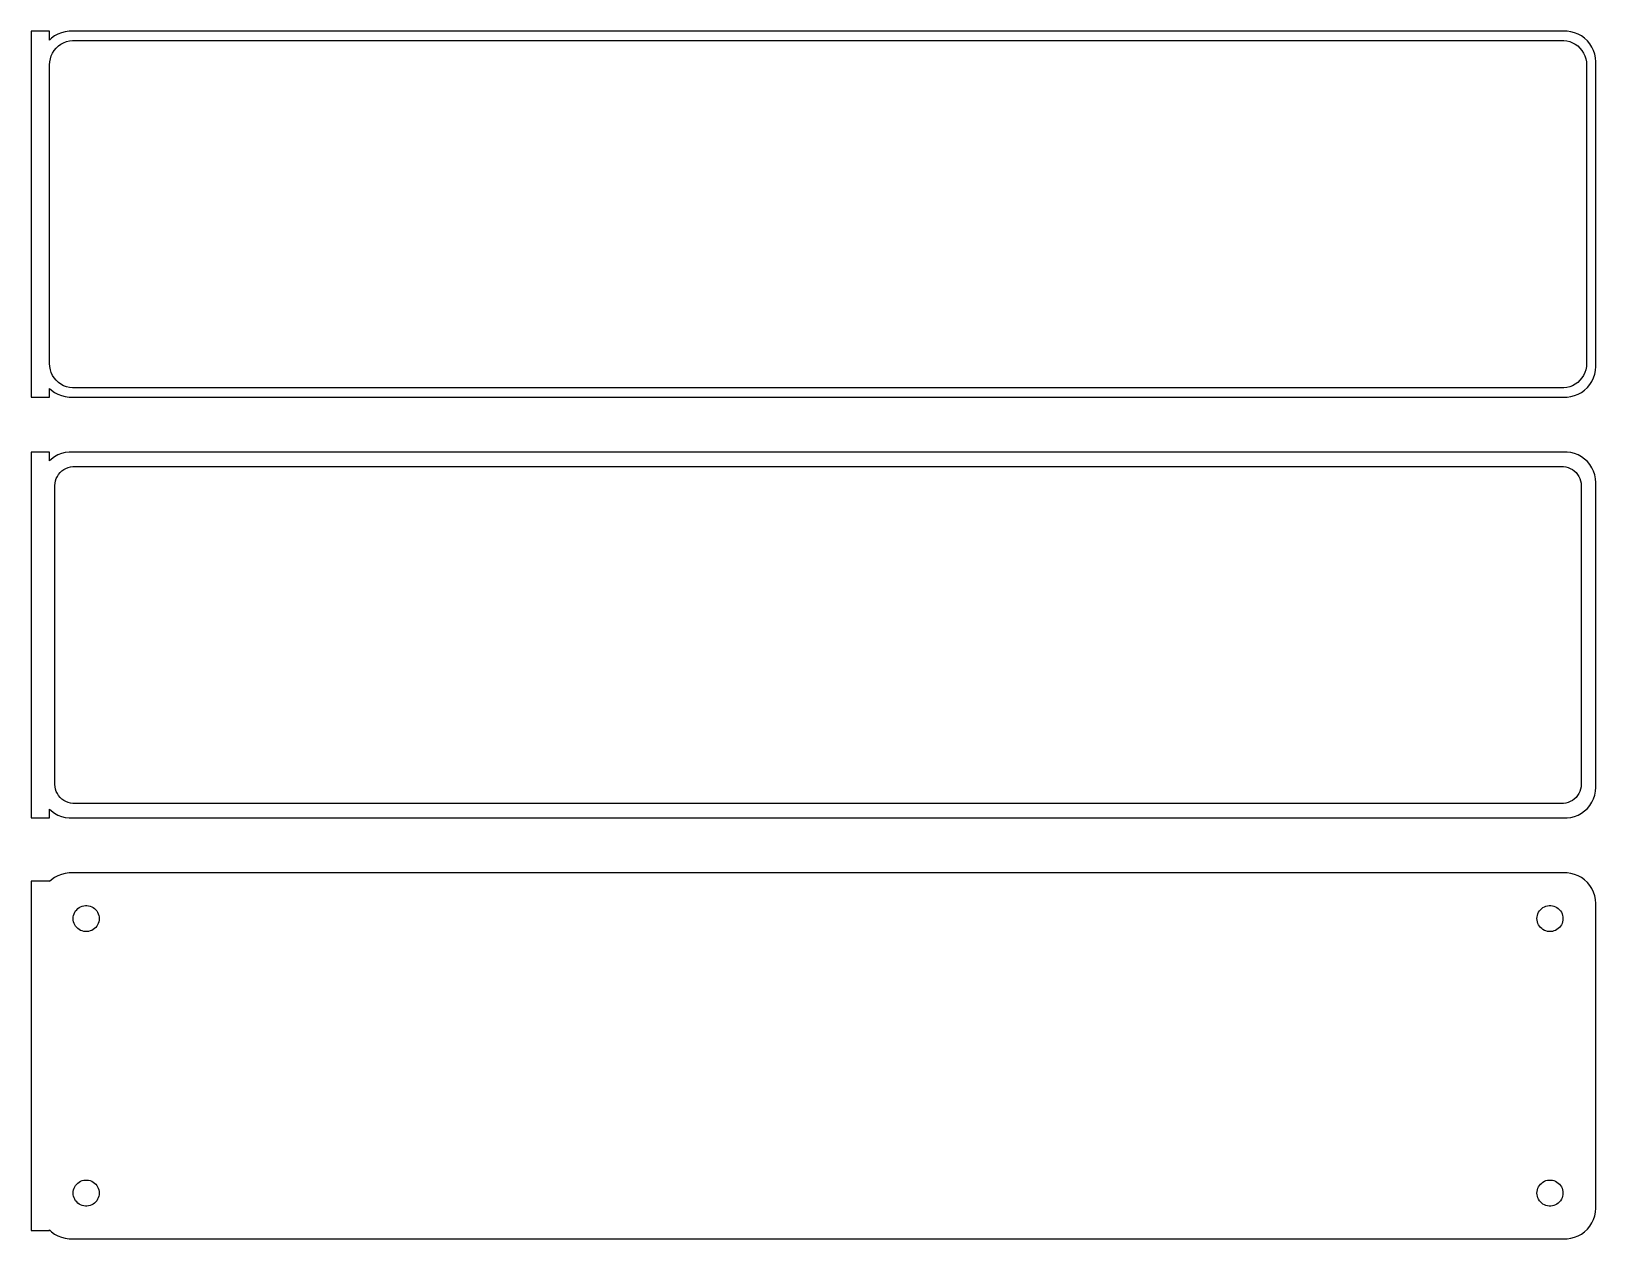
# Model space of a CAD drawing. Header units: metres. Extents: x -129 to 128, y 177 to 375.
import ezdxf

# ---------------------------------------------------------------- set-up
doc = ezdxf.new("R2010")
doc.units = ezdxf.units.M

msp = doc.modelspace()

# ---------------------------------------------------------------- linework, layer by layer
for p, q in [((-126, 374.99), (-129, 374.99)), ((-129, 374.99), (-129, 315.01)), ((-126, 373.559), (-126, 374.99)), ((-124.629, 374.524), (-125.179, 374.222)), ((-124.045, 374.755), (-124.629, 374.524)), ((-123.437, 374.911), (-124.045, 374.755)), ((-122.814, 374.99), (-123.437, 374.911)), ((122.814, 374.99), (-122.814, 374.99)), ((123.437, 374.911), (122.814, 374.99)), ((124.045, 374.755), (123.437, 374.911)), ((124.629, 374.524), (124.045, 374.755)), ((125.179, 374.222), (124.629, 374.524)), ((-125.687, 373.853), (-126, 373.559)), ((-125.179, 374.222), (-125.687, 373.853)), ((-125.236, 371.851), (-124.916, 372.238)), ((-124.916, 372.238), (-124.55, 372.582)), ((-124.55, 372.582), (-124.143, 372.877)), ((-124.143, 372.877), (-123.703, 373.119)), ((-123.703, 373.119), (-123.236, 373.304)), ((-123.236, 373.304), (-122.75, 373.429)), ((-122.75, 373.429), (-122.251, 373.492)), ((-122.251, 373.492), (122.251, 373.492)), ((122.251, 373.492), (122.75, 373.429)), ((122.75, 373.429), (123.236, 373.304)), ((123.236, 373.304), (123.703, 373.119)), ((123.703, 373.119), (124.143, 372.877)), ((124.143, 372.877), (124.55, 372.582)), ((124.55, 372.582), (124.916, 372.238)), ((124.916, 372.238), (125.236, 371.851)), ((125.687, 373.853), (125.179, 374.222)), ((126.145, 373.423), (125.687, 373.853)), ((126.545, 372.939), (126.145, 373.423)), ((126.882, 372.409), (126.545, 372.939)), ((127.149, 371.841), (126.882, 372.409)), ((-126, 369.5), (-125.968, 370.001)), ((-126, 320.5), (-126, 369.5)), ((-125.968, 370.001), (-125.874, 370.495)), ((-125.874, 370.495), (-125.719, 370.972)), ((-125.719, 370.972), (-125.505, 371.427)), ((-125.505, 371.427), (-125.236, 371.851)), ((125.236, 371.851), (125.505, 371.427)), ((125.505, 371.427), (125.719, 370.972)), ((125.719, 370.972), (125.874, 370.495)), ((125.874, 370.495), (125.968, 370.001)), ((125.968, 370.001), (126, 369.5)), ((126, 369.5), (126, 320.5)), ((127.343, 371.243), (127.149, 371.841)), ((127.461, 370.627), (127.343, 371.243)), ((127.5, 370), (127.461, 370.627)), ((127.5, 320), (127.5, 370)), ((-125.968, 319.999), (-126, 320.5)), ((-125.874, 319.505), (-125.968, 319.999)), ((-125.719, 319.028), (-125.874, 319.505)), ((-125.505, 318.573), (-125.719, 319.028)), ((-125.236, 318.149), (-125.505, 318.573)), ((-124.916, 317.762), (-125.236, 318.149)), ((125.236, 318.149), (124.916, 317.762)), ((125.505, 318.573), (125.236, 318.149)), ((125.719, 319.028), (125.505, 318.573)), ((125.874, 319.505), (125.719, 319.028)), ((125.968, 319.999), (125.874, 319.505)), ((126, 320.5), (125.968, 319.999)), ((126.882, 317.591), (127.149, 318.159)), ((127.149, 318.159), (127.343, 318.757)), ((127.343, 318.757), (127.461, 319.373)), ((127.461, 319.373), (127.5, 320)), ((-126, 316.441), (-125.687, 316.147)), ((-126, 315.01), (-126, 316.441)), ((-125.687, 316.147), (-125.179, 315.778)), ((-125.179, 315.778), (-124.629, 315.476)), ((-124.55, 317.418), (-124.916, 317.762)), ((-124.143, 317.123), (-124.55, 317.418)), ((-123.703, 316.881), (-124.143, 317.123)), ((-123.236, 316.696), (-123.703, 316.881)), ((-122.75, 316.571), (-123.236, 316.696)), ((-122.251, 316.508), (-122.75, 316.571)), ((122.251, 316.508), (-122.251, 316.508)), ((122.75, 316.571), (122.251, 316.508)), ((123.236, 316.696), (122.75, 316.571)), ((123.703, 316.881), (123.236, 316.696)), ((124.143, 317.123), (123.703, 316.881)), ((124.55, 317.418), (124.143, 317.123)), ((124.916, 317.762), (124.55, 317.418)), ((124.629, 315.476), (125.179, 315.778)), ((125.179, 315.778), (125.687, 316.147)), ((125.687, 316.147), (126.145, 316.577)), ((126.145, 316.577), (126.545, 317.061)), ((126.545, 317.061), (126.882, 317.591)), ((-129, 315.01), (-126, 315.01)), ((-124.629, 315.476), (-124.045, 315.245)), ((-124.045, 315.245), (-123.437, 315.089)), ((-123.437, 315.089), (-122.814, 315.01)), ((-122.814, 315.01), (122.814, 315.01)), ((122.814, 315.01), (123.437, 315.089)), ((123.437, 315.089), (124.045, 315.245)), ((124.045, 315.245), (124.629, 315.476)), ((-126, 305.979), (-129, 305.979)), ((-129, 305.979), (-129, 246.021)), ((-126, 304.559), (-126, 305.979)), ((-124.629, 305.524), (-125.179, 305.222)), ((-124.045, 305.755), (-124.629, 305.524)), ((-123.437, 305.911), (-124.045, 305.755)), ((-122.814, 305.99), (-123.437, 305.911)), ((122.814, 305.99), (-122.814, 305.99)), ((123.437, 305.911), (122.814, 305.99)), ((124.045, 305.755), (123.437, 305.911)), ((124.629, 305.524), (124.045, 305.755)), ((125.179, 305.222), (124.629, 305.524)), ((-125.687, 304.853), (-126, 304.559)), ((-125.179, 305.222), (-125.687, 304.853)), ((-124.269, 302.631), (-123.984, 302.899)), ((-123.984, 302.899), (-123.668, 303.128)), ((-123.668, 303.128), (-123.325, 303.317)), ((-123.325, 303.317), (-122.962, 303.461)), ((-122.962, 303.461), (-122.583, 303.558)), ((-122.583, 303.558), (-122.195, 303.607)), ((-122.195, 303.607), (122.195, 303.607)), ((122.195, 303.607), (122.583, 303.558)), ((122.583, 303.558), (122.962, 303.461)), ((122.962, 303.461), (123.325, 303.317)), ((123.325, 303.317), (123.668, 303.128)), ((123.668, 303.128), (123.984, 302.899)), ((123.984, 302.899), (124.269, 302.631)), ((125.687, 304.853), (125.179, 305.222)), ((126.145, 304.423), (125.687, 304.853)), ((126.545, 303.939), (126.145, 304.423)), ((126.882, 303.409), (126.545, 303.939)), ((127.149, 302.841), (126.882, 303.409)), ((127.343, 302.243), (127.149, 302.841)), ((-125.113, 300.5), (-125.088, 300.89)), ((-125.113, 251.5), (-125.113, 300.5)), ((-125.088, 300.89), (-125.015, 301.274)), ((-125.015, 301.274), (-124.894, 301.646)), ((-124.894, 301.646), (-124.728, 302)), ((-124.728, 302), (-124.518, 302.33)), ((-124.518, 302.33), (-124.269, 302.631)), ((124.269, 302.631), (124.518, 302.33)), ((124.518, 302.33), (124.728, 302)), ((124.728, 302), (124.894, 301.646)), ((124.894, 301.646), (125.015, 301.274)), ((125.015, 301.274), (125.088, 300.89)), ((125.088, 300.89), (125.113, 300.5)), ((125.113, 300.5), (125.113, 251.5)), ((127.461, 301.627), (127.343, 302.243)), ((127.5, 301), (127.461, 301.627)), ((127.5, 251), (127.5, 301)), ((-125.088, 251.11), (-125.113, 251.5)), ((125.113, 251.5), (125.088, 251.11)), ((-125.015, 250.726), (-125.088, 251.11)), ((-124.894, 250.354), (-125.015, 250.726)), ((-124.728, 250), (-124.894, 250.354)), ((-124.518, 249.67), (-124.728, 250)), ((-124.269, 249.369), (-124.518, 249.67)), ((-123.984, 249.101), (-124.269, 249.369)), ((-123.668, 248.872), (-123.984, 249.101)), ((-123.325, 248.683), (-123.668, 248.872)), ((123.668, 248.872), (123.325, 248.683)), ((123.984, 249.101), (123.668, 248.872)), ((124.269, 249.369), (123.984, 249.101)), ((124.518, 249.67), (124.269, 249.369)), ((124.728, 250), (124.518, 249.67)), ((124.894, 250.354), (124.728, 250)), ((125.015, 250.726), (124.894, 250.354)), ((125.088, 251.11), (125.015, 250.726)), ((126.882, 248.591), (127.149, 249.159)), ((127.149, 249.159), (127.343, 249.757)), ((127.343, 249.757), (127.461, 250.373)), ((127.461, 250.373), (127.5, 251)), ((-126, 246.021), (-126, 247.441)), ((-126, 247.441), (-125.687, 247.147)), ((-125.687, 247.147), (-125.179, 246.778)), ((-125.179, 246.778), (-124.629, 246.476)), ((-124.629, 246.476), (-124.045, 246.245)), ((-124.045, 246.245), (-123.437, 246.089)), ((-122.962, 248.539), (-123.325, 248.683)), ((-122.583, 248.442), (-122.962, 248.539)), ((-122.195, 248.393), (-122.583, 248.442)), ((122.195, 248.393), (-122.195, 248.393)), ((122.583, 248.442), (122.195, 248.393)), ((122.962, 248.539), (122.583, 248.442)), ((123.325, 248.683), (122.962, 248.539)), ((123.437, 246.089), (124.045, 246.245)), ((124.045, 246.245), (124.629, 246.476)), ((124.629, 246.476), (125.179, 246.778)), ((125.179, 246.778), (125.687, 247.147)), ((125.687, 247.147), (126.145, 247.577)), ((126.145, 247.577), (126.545, 248.061)), ((126.545, 248.061), (126.882, 248.591)), ((-129, 246.021), (-126, 246.021)), ((-123.437, 246.089), (-122.814, 246.01)), ((-122.814, 246.01), (122.814, 246.01)), ((122.814, 246.01), (123.437, 246.089)), ((-125.179, 236.222), (-125.687, 235.853)), ((-124.629, 236.524), (-125.179, 236.222)), ((-124.045, 236.755), (-124.629, 236.524)), ((-123.437, 236.911), (-124.045, 236.755)), ((-122.814, 236.99), (-123.437, 236.911)), ((122.814, 236.99), (-122.814, 236.99)), ((123.437, 236.911), (122.814, 236.99)), ((124.045, 236.755), (123.437, 236.911)), ((124.629, 236.524), (124.045, 236.755)), ((125.179, 236.222), (124.629, 236.524)), ((125.687, 235.853), (125.179, 236.222)), ((-126, 235.653), (-129, 235.653)), ((-129, 235.653), (-129, 178.347)), ((-125.687, 235.853), (-126, 235.559)), ((-126, 235.559), (-126, 235.653)), ((126.145, 235.423), (125.687, 235.853)), ((126.545, 234.939), (126.145, 235.423)), ((126.882, 234.409), (126.545, 234.939)), ((127.149, 233.841), (126.882, 234.409)), ((127.343, 233.243), (127.149, 233.841)), ((-121.727, 230.755), (-121.557, 230.962)), ((-121.557, 230.962), (-121.361, 231.145)), ((-121.361, 231.145), (-121.144, 231.303)), ((-121.144, 231.303), (-120.909, 231.432)), ((-120.909, 231.432), (-120.66, 231.531)), ((-120.66, 231.531), (-120.4, 231.597)), ((-120.4, 231.597), (-120.134, 231.631)), ((-120.134, 231.631), (-119.866, 231.631)), ((-119.866, 231.631), (-119.6, 231.597)), ((-119.6, 231.597), (-119.34, 231.531)), ((-119.34, 231.531), (-119.091, 231.432)), ((-119.091, 231.432), (-118.856, 231.303)), ((-118.856, 231.303), (-118.639, 231.145)), ((-118.639, 231.145), (-118.443, 230.962)), ((-118.443, 230.962), (-118.273, 230.755)), ((118.273, 230.755), (118.443, 230.962)), ((118.443, 230.962), (118.639, 231.145)), ((118.639, 231.145), (118.856, 231.303)), ((118.856, 231.303), (119.091, 231.432)), ((119.091, 231.432), (119.34, 231.531)), ((119.34, 231.531), (119.6, 231.597)), ((119.6, 231.597), (119.866, 231.631)), ((119.866, 231.631), (120.134, 231.631)), ((120.134, 231.631), (120.4, 231.597)), ((120.4, 231.597), (120.66, 231.531)), ((120.66, 231.531), (120.909, 231.432)), ((120.909, 231.432), (121.144, 231.303)), ((121.144, 231.303), (121.361, 231.145)), ((121.361, 231.145), (121.557, 230.962)), ((121.557, 230.962), (121.727, 230.755)), ((127.461, 232.627), (127.343, 233.243)), ((127.5, 232), (127.461, 232.627)), ((127.5, 182), (127.5, 232)), ((-122.135, 229.5), (-122.118, 229.768)), ((-122.118, 229.232), (-122.135, 229.5)), ((-122.118, 229.768), (-122.068, 230.031)), ((-122.068, 228.969), (-122.118, 229.232)), ((-122.068, 230.031), (-121.985, 230.286)), ((-121.985, 228.714), (-122.068, 228.969)), ((-121.985, 230.286), (-121.871, 230.529)), ((-121.871, 228.471), (-121.985, 228.714)), ((-121.871, 230.529), (-121.727, 230.755)), ((-121.727, 228.245), (-121.871, 228.471)), ((-118.273, 230.755), (-118.129, 230.529)), ((-118.129, 228.471), (-118.273, 228.245)), ((-118.129, 230.529), (-118.015, 230.286)), ((-118.015, 228.714), (-118.129, 228.471)), ((-118.015, 230.286), (-117.932, 230.031)), ((-117.932, 228.969), (-118.015, 228.714)), ((-117.932, 230.031), (-117.882, 229.768)), ((-117.882, 229.232), (-117.932, 228.969)), ((-117.882, 229.768), (-117.865, 229.5)), ((-117.865, 229.5), (-117.882, 229.232)), ((117.865, 229.5), (117.882, 229.768)), ((117.882, 229.232), (117.865, 229.5)), ((117.882, 229.768), (117.932, 230.031)), ((117.932, 228.969), (117.882, 229.232)), ((117.932, 230.031), (118.015, 230.286)), ((118.015, 228.714), (117.932, 228.969)), ((118.015, 230.286), (118.129, 230.529)), ((118.129, 228.471), (118.015, 228.714)), ((118.129, 230.529), (118.273, 230.755)), ((118.273, 228.245), (118.129, 228.471)), ((121.727, 230.755), (121.871, 230.529)), ((121.871, 228.471), (121.727, 228.245)), ((121.871, 230.529), (121.985, 230.286)), ((121.985, 228.714), (121.871, 228.471)), ((121.985, 230.286), (122.068, 230.031)), ((122.068, 228.969), (121.985, 228.714)), ((122.068, 230.031), (122.118, 229.768)), ((122.118, 229.232), (122.068, 228.969)), ((122.118, 229.768), (122.135, 229.5)), ((122.135, 229.5), (122.118, 229.232)), ((-121.557, 228.038), (-121.727, 228.245)), ((-121.361, 227.855), (-121.557, 228.038)), ((-121.144, 227.697), (-121.361, 227.855)), ((-120.909, 227.568), (-121.144, 227.697)), ((-120.66, 227.469), (-120.909, 227.568)), ((-120.4, 227.403), (-120.66, 227.469)), ((-120.134, 227.369), (-120.4, 227.403)), ((-119.866, 227.369), (-120.134, 227.369)), ((-119.6, 227.403), (-119.866, 227.369)), ((-119.34, 227.469), (-119.6, 227.403)), ((-119.091, 227.568), (-119.34, 227.469)), ((-118.856, 227.697), (-119.091, 227.568)), ((-118.639, 227.855), (-118.856, 227.697)), ((-118.443, 228.038), (-118.639, 227.855)), ((-118.273, 228.245), (-118.443, 228.038)), ((118.443, 228.038), (118.273, 228.245)), ((118.639, 227.855), (118.443, 228.038)), ((118.856, 227.697), (118.639, 227.855)), ((119.091, 227.568), (118.856, 227.697)), ((119.34, 227.469), (119.091, 227.568)), ((119.6, 227.403), (119.34, 227.469)), ((119.866, 227.369), (119.6, 227.403)), ((120.134, 227.369), (119.866, 227.369)), ((120.4, 227.403), (120.134, 227.369)), ((120.66, 227.469), (120.4, 227.403)), ((120.909, 227.568), (120.66, 227.469)), ((121.144, 227.697), (120.909, 227.568)), ((121.361, 227.855), (121.144, 227.697)), ((121.557, 228.038), (121.361, 227.855)), ((121.727, 228.245), (121.557, 228.038)), ((-122.135, 184.5), (-122.118, 184.768)), ((-122.118, 184.768), (-122.068, 185.031)), ((-122.068, 185.031), (-121.985, 185.286)), ((-121.985, 185.286), (-121.871, 185.529)), ((-121.871, 185.529), (-121.727, 185.755)), ((-121.727, 185.755), (-121.557, 185.962)), ((-121.557, 185.962), (-121.361, 186.145)), ((-121.361, 186.145), (-121.144, 186.303)), ((-121.144, 186.303), (-120.909, 186.432)), ((-120.909, 186.432), (-120.66, 186.531)), ((-120.66, 186.531), (-120.4, 186.597)), ((-120.4, 186.597), (-120.134, 186.631)), ((-120.134, 186.631), (-119.866, 186.631)), ((-119.866, 186.631), (-119.6, 186.597)), ((-119.6, 186.597), (-119.34, 186.531)), ((-119.34, 186.531), (-119.091, 186.432)), ((-119.091, 186.432), (-118.856, 186.303)), ((-118.856, 186.303), (-118.639, 186.145)), ((-118.639, 186.145), (-118.443, 185.962)), ((-118.443, 185.962), (-118.273, 185.755)), ((-118.273, 185.755), (-118.129, 185.529)), ((-118.129, 185.529), (-118.015, 185.286)), ((-118.015, 185.286), (-117.932, 185.031)), ((-117.932, 185.031), (-117.882, 184.768)), ((-117.882, 184.768), (-117.865, 184.5)), ((117.865, 184.5), (117.882, 184.768)), ((117.882, 184.768), (117.932, 185.031)), ((117.932, 185.031), (118.015, 185.286)), ((118.015, 185.286), (118.129, 185.529)), ((118.129, 185.529), (118.273, 185.755)), ((118.273, 185.755), (118.443, 185.962)), ((118.443, 185.962), (118.639, 186.145)), ((118.639, 186.145), (118.856, 186.303)), ((118.856, 186.303), (119.091, 186.432)), ((119.091, 186.432), (119.34, 186.531)), ((119.34, 186.531), (119.6, 186.597)), ((119.6, 186.597), (119.866, 186.631)), ((119.866, 186.631), (120.134, 186.631)), ((120.134, 186.631), (120.4, 186.597)), ((120.4, 186.597), (120.66, 186.531)), ((120.66, 186.531), (120.909, 186.432)), ((120.909, 186.432), (121.144, 186.303)), ((121.144, 186.303), (121.361, 186.145)), ((121.361, 186.145), (121.557, 185.962)), ((121.557, 185.962), (121.727, 185.755)), ((121.727, 185.755), (121.871, 185.529)), ((121.871, 185.529), (121.985, 185.286)), ((121.985, 185.286), (122.068, 185.031)), ((122.068, 185.031), (122.118, 184.768)), ((122.118, 184.768), (122.135, 184.5)), ((-122.118, 184.232), (-122.135, 184.5)), ((-122.068, 183.969), (-122.118, 184.232)), ((-121.985, 183.714), (-122.068, 183.969)), ((-121.871, 183.471), (-121.985, 183.714)), ((-121.727, 183.245), (-121.871, 183.471)), ((-121.557, 183.038), (-121.727, 183.245)), ((-121.361, 182.855), (-121.557, 183.038)), ((-121.144, 182.697), (-121.361, 182.855)), ((-120.909, 182.568), (-121.144, 182.697)), ((-120.66, 182.469), (-120.909, 182.568)), ((-120.4, 182.403), (-120.66, 182.469)), ((-120.134, 182.369), (-120.4, 182.403)), ((-119.866, 182.369), (-120.134, 182.369)), ((-119.6, 182.403), (-119.866, 182.369)), ((-119.34, 182.469), (-119.6, 182.403)), ((-119.091, 182.568), (-119.34, 182.469)), ((-118.856, 182.697), (-119.091, 182.568)), ((-118.639, 182.855), (-118.856, 182.697)), ((-118.443, 183.038), (-118.639, 182.855)), ((-118.273, 183.245), (-118.443, 183.038)), ((-118.129, 183.471), (-118.273, 183.245)), ((-118.015, 183.714), (-118.129, 183.471)), ((-117.932, 183.969), (-118.015, 183.714)), ((-117.882, 184.232), (-117.932, 183.969)), ((-117.865, 184.5), (-117.882, 184.232)), ((117.882, 184.232), (117.865, 184.5)), ((117.932, 183.969), (117.882, 184.232)), ((118.015, 183.714), (117.932, 183.969)), ((118.129, 183.471), (118.015, 183.714)), ((118.273, 183.245), (118.129, 183.471)), ((118.443, 183.038), (118.273, 183.245)), ((118.639, 182.855), (118.443, 183.038)), ((118.856, 182.697), (118.639, 182.855)), ((119.091, 182.568), (118.856, 182.697)), ((119.34, 182.469), (119.091, 182.568)), ((119.6, 182.403), (119.34, 182.469)), ((119.866, 182.369), (119.6, 182.403)), ((120.134, 182.369), (119.866, 182.369)), ((120.4, 182.403), (120.134, 182.369)), ((120.66, 182.469), (120.4, 182.403)), ((120.909, 182.568), (120.66, 182.469)), ((121.144, 182.697), (120.909, 182.568)), ((121.361, 182.855), (121.144, 182.697)), ((121.557, 183.038), (121.361, 182.855)), ((121.727, 183.245), (121.557, 183.038)), ((121.871, 183.471), (121.727, 183.245)), ((121.985, 183.714), (121.871, 183.471)), ((122.068, 183.969), (121.985, 183.714)), ((122.118, 184.232), (122.068, 183.969)), ((122.135, 184.5), (122.118, 184.232)), ((126.545, 179.061), (126.882, 179.591)), ((126.882, 179.591), (127.149, 180.159)), ((127.149, 180.159), (127.343, 180.757)), ((127.343, 180.757), (127.461, 181.373)), ((127.461, 181.373), (127.5, 182)), ((-129, 178.347), (-126, 178.347)), ((-126, 178.347), (-126, 178.441)), ((-126, 178.441), (-125.687, 178.147)), ((-125.687, 178.147), (-125.179, 177.778)), ((-125.179, 177.778), (-124.629, 177.476)), ((-124.629, 177.476), (-124.045, 177.245)), ((-124.045, 177.245), (-123.437, 177.089)), ((-123.437, 177.089), (-122.814, 177.01)), ((-122.814, 177.01), (122.814, 177.01)), ((122.814, 177.01), (123.437, 177.089)), ((123.437, 177.089), (124.045, 177.245)), ((124.045, 177.245), (124.629, 177.476)), ((124.629, 177.476), (125.179, 177.778)), ((125.179, 177.778), (125.687, 178.147)), ((125.687, 178.147), (126.145, 178.577)), ((126.145, 178.577), (126.545, 179.061))]:
    msp.add_line(p, q)

doc.saveas('drawing.dxf')
